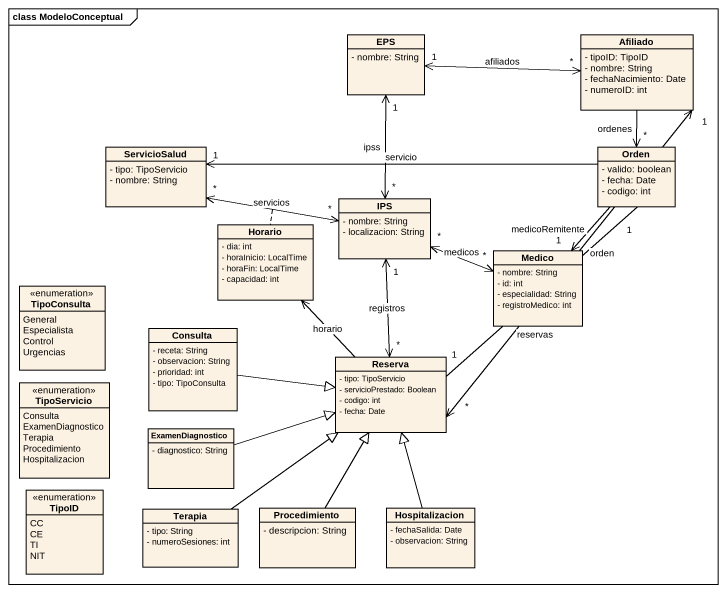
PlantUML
@startuml
mainframe class ModeloConceptual
hide circle
hide empty members
skinparam classAttributeIconSize 0
class EPS {
  - nombre: String
}
class Afiliado {
  - tipoID: TipoID
  - nombre: String
  - fechaNacimiento: Date
  - numeroID: int
}
class ServicioSalud {
  - tipo: TipoServicio
  - nombre: String
}
class Orden {
  - valido: boolean
  - fecha: Date
  - codigo: int
}
class IPS {
  - nombre: String
  - localizacion: String
}
class Horario {
  - dia: int
  - horaInicio: LocalTime
  - horaFin: LocalTime
  - capacidad: int
}
class Medico {
  - nombre: String
  - id: int
  - especialidad: String
  - registroMedico: int
}
enum TipoConsulta {
  General
  Especialista
  Control
  Urgencias
}
class Consulta {
  - receta: String
  - observacion: String
  - prioridad: int
  - tipo: TipoConsulta
}
class Reserva {
  - tipo: TipoServicio
  - servicioPrestado: Boolean
  - codigo: int
  - fecha: Date
}
enum TipoServicio {
  Consulta
  ExamenDiagnostico
  Terapia
  Procedimiento
  Hospitalizacion
}
class ExamenDiagnostico {
  - diagnostico: String
}
enum TipoID {
  CC
  CE
  TI
  NIT
}
class Terapia {
  - tipo: String
  - numeroSesiones: int
}
class Procedimiento {
  - descripcion: String
}
class Hospitalizacion {
  - fechaSalida: Date
  - observacion: String
}
EPS "1" <-right-> "*" Afiliado : afiliados
EPS "1" <--> "*" IPS : ipss
Afiliado --> "*" Orden : ordenes
Afiliado "1" <--> "*" Reserva : reservas
Orden -left-> "1" ServicioSalud : servicio
Orden --> "1" Medico : medicoRemitente
Orden "1" -- "1" Reserva : orden
IPS "*" <-left-> "*" ServicioSalud : servicios
(IPS, ServicioSalud) .. Horario
IPS "*" <-right-> "*" Medico : medicos
IPS "1" <--> "*" Reserva : registros
Consulta -right-|> Reserva
Reserva -up-> Horario : horario
ExamenDiagnostico -right-|> Reserva
Terapia -up-|> Reserva
Procedimiento -up-|> Reserva
Hospitalizacion -up-|> Reserva
@enduml
